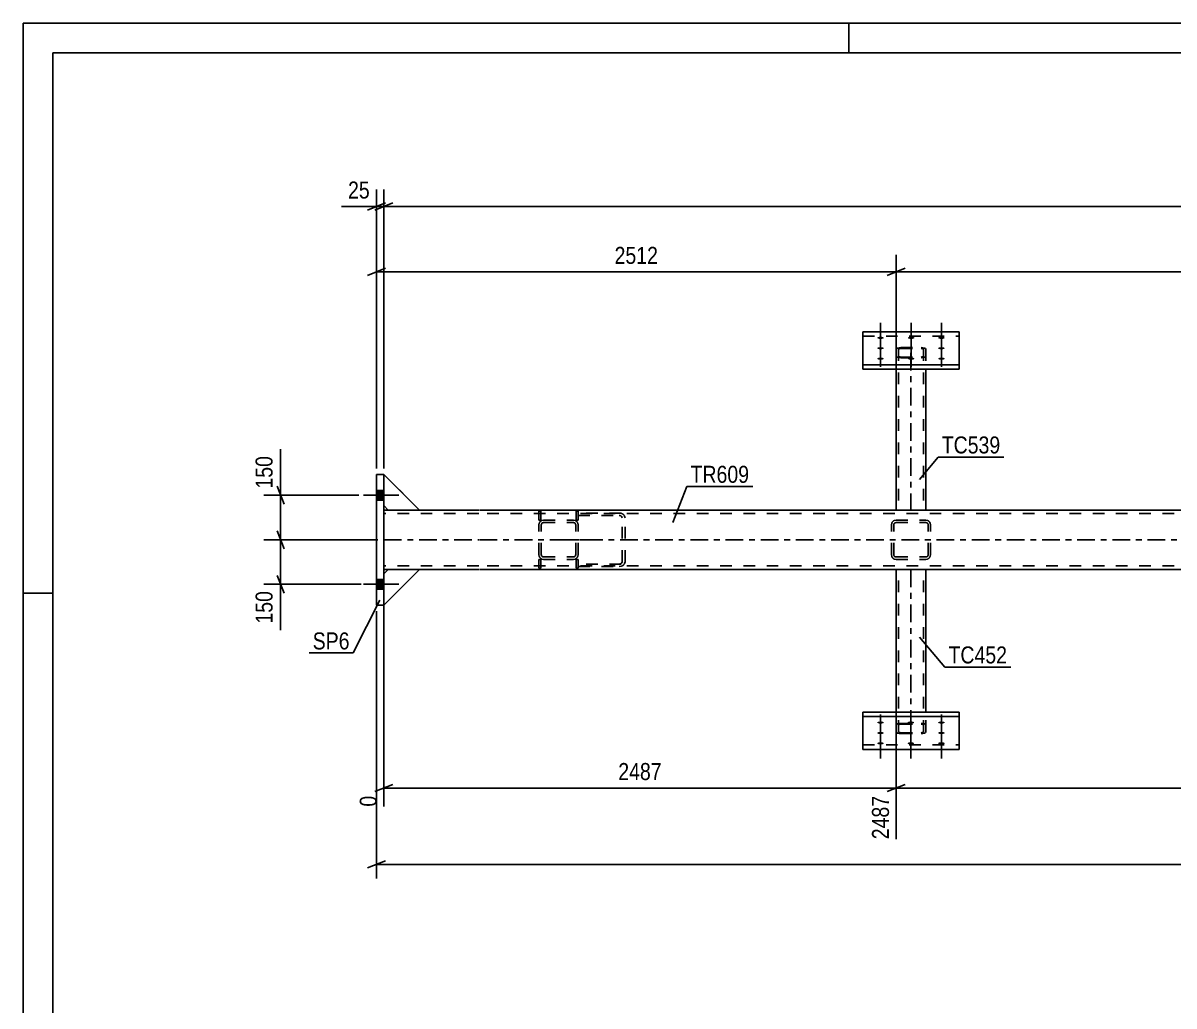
# Model space of a CAD drawing. Header units: millimetres. Extents: x 0 to 1189, y 0 to 841.
# Drawn here: x 0 to 193.7, y 675.5 to 841 of the extents above; entities that cross this region are included whole.
import ezdxf

# ---------------------------------------------------------------- set-up
doc = ezdxf.new("R2010")
doc.units = ezdxf.units.MM
doc.linetypes.add('DXK_LINE_DOT2', pattern=[3.9198, 1.9599, -1.9599])
doc.linetypes.add('DXK_LINE_DOT3', pattern=[5.9187, 2.979, -0.9799, 0.9799, -0.9799])
doc.styles.add('Arial Narrow', font='ARIALN.TTF', dxfattribs={"height": 0.2})

# ---------------------------------------------------------------- blocks, each defined once
blk = doc.blocks.new('Unknown-814738513-1135')
at = {"color": 5, "linetype": 'Continuous'}
for p, q in [((1189, 841), (0, 841)), ((0, 841), (0, 0)), ((139, 836), (139, 841)), ((1184, 836), (5, 836)), ((5, 836), (5, 5)), ((5, 745), (0, 745))]:
    blk.add_line(p, q, dxfattribs=at)
blk = doc.blocks.new('Part-814738513-5984 - 5905')
at = {"color": 2, "linetype": 'Continuous'}
for p, q in [((60.74, 748.25), (61.49, 749)), ((66.74, 749), (60.74, 743)), ((66.74, 749), (61.49, 749))]:
    blk.add_line(p, q, dxfattribs=at)
at = {"color": 7, "linetype": 'DXK_LINE_DOT2'}
blk.add_line((60.74, 743), (60.74, 748.25), dxfattribs=at)
blk = doc.blocks.new('Part-814738513-5934 - 5905')
at = {"color": 7, "linetype": 'DXK_LINE_DOT2'}
for p, q in [((86.9, 756.8), (86.84, 756.5)), ((86.84, 751.5), (86.84, 756.5)), ((87.24, 756.5), (87.27, 756.65)), ((87.24, 751.5), (87.24, 756.5)), ((87.64, 757.3), (87.34, 757.24)), ((87.49, 756.87), (87.64, 756.9)), ((87.64, 757.3), (92.64, 757.3)), ((87.64, 756.9), (92.64, 756.9)), ((92.95, 757.24), (92.64, 757.3)), ((92.64, 756.9), (92.8, 756.87)), ((93.01, 756.65), (93.04, 756.5)), ((93.04, 751.5), (93.04, 756.5)), ((93.44, 756.5), (93.38, 756.8)), ((93.44, 751.5), (93.44, 756.5)), ((86.84, 751.5), (86.9, 751.19)), ((87.27, 751.34), (87.24, 751.5)), ((87.34, 750.76), (87.64, 750.7)), ((87.64, 751.1), (87.49, 751.13)), ((87.64, 751.1), (92.64, 751.1)), ((87.64, 750.7), (92.64, 750.7)), ((92.8, 751.13), (92.64, 751.1)), ((92.64, 750.7), (92.95, 750.76)), ((93.04, 751.5), (93.01, 751.34)), ((93.38, 751.19), (93.44, 751.5))]:
    blk.add_line(p, q, dxfattribs=at)
at = {"color": 7, "linetype": 'DXK_LINE_DOT3'}
blk.add_line((90.14, 754), (90.14, 754), dxfattribs=at)
at = {"color": 7, "linetype": 'DXK_LINE_DOT2'}
for centre, radius, start, end in [((87.64, 756.5), 0.8, 112.5, 157.5), ((87.64, 756.5), 0.4, 112.5, 157.5), ((92.64, 756.5), 0.4, 22.5, 67.5), ((92.64, 756.5), 0.8, 22.5, 67.5), ((87.64, 751.5), 0.8, 202.5, 247.5), ((87.64, 751.5), 0.4, 202.5, 247.5), ((92.64, 751.5), 0.4, 292.5, 337.5), ((92.64, 751.5), 0.8, 292.5, 337.5)]:
    blk.add_arc(centre, radius, start, end, dxfattribs=at)
blk = doc.blocks.new('Part-814738513-6068 - 5905')
at = {"color": 7, "linetype": 'DXK_LINE_DOT2'}
for p, q in [((93.44, 758.8), (93.14, 758.8)), ((93.14, 758.8), (93.14, 757.3)), ((93.44, 757.3), (93.44, 758.8)), ((93.14, 757.3), (93.44, 757.3))]:
    blk.add_line(p, q, dxfattribs=at)
blk = doc.blocks.new('Bolt-814738513-6008 - 5905')
at = {"linetype": 'Continuous'}
for points in [[(60.74, 760.67), (60.74, 762.32), (59.49, 762.32), (59.49, 760.67)], [(60.74, 760.67), (60.74, 762.32), (59.49, 762.32), (59.49, 760.67)], [(60.74, 745.67), (60.74, 747.32), (59.49, 747.32), (59.49, 745.67)], [(60.74, 745.67), (60.74, 747.32), (59.49, 747.32), (59.49, 745.67)]]:
    blk.add_hatch(color=1, dxfattribs=at).paths.add_polyline_path(points)
at = {"color": 1, "linetype": 'Continuous'}
for p, q in [((57.29, 761.5), (63.24, 761.5)), ((57.29, 761.5), (63.24, 761.5)), ((59.49, 762.32), (60.74, 762.32)), ((59.49, 762.32), (60.74, 762.32)), ((59.49, 760.67), (60.74, 760.67)), ((59.49, 760.67), (60.74, 760.67)), ((57.29, 746.5), (63.24, 746.5)), ((57.29, 746.5), (63.24, 746.5)), ((59.49, 747.32), (60.74, 747.32)), ((59.49, 747.32), (60.74, 747.32)), ((59.49, 745.67), (60.74, 745.67)), ((59.49, 745.67), (60.74, 745.67))]:
    blk.add_line(p, q, dxfattribs=at)
blk = doc.blocks.new('Bolt-814738513-6009 - 5905')
at = {"linetype": 'Continuous'}
for points in [[(144.35, 723.42), (144.46, 723.41), (144.57, 723.4), (144.67, 723.38), (144.76, 723.36), (144.83, 723.32), (144.87, 723.29), (144.9, 723.25), (144.9, 723.21), (144.87, 723.17), (144.83, 723.14), (144.76, 723.1), (144.67, 723.08), (144.57, 723.06), (144.46, 723.05), (144.35, 723.04), (144.23, 723.05), (144.13, 723.06), (144.03, 723.08), (143.94, 723.1), (143.87, 723.14), (143.83, 723.17), (143.8, 723.21), (143.8, 723.25), (143.83, 723.29), (143.87, 723.32), (143.94, 723.36), (144.03, 723.38), (144.13, 723.4), (144.23, 723.41)], [(149.45, 723.42), (149.56, 723.41), (149.67, 723.4), (149.77, 723.38), (149.86, 723.36), (149.93, 723.32), (149.97, 723.29), (150, 723.25), (150, 723.21), (149.97, 723.17), (149.93, 723.14), (149.86, 723.1), (149.77, 723.08), (149.67, 723.06), (149.56, 723.05), (149.45, 723.04), (149.33, 723.05), (149.23, 723.06), (149.13, 723.08), (149.04, 723.1), (148.97, 723.14), (148.93, 723.17), (148.9, 723.21), (148.9, 723.25), (148.93, 723.29), (148.97, 723.32), (149.04, 723.36), (149.13, 723.38), (149.23, 723.4), (149.33, 723.41)], [(154.6, 723.42), (154.71, 723.41), (154.82, 723.4), (154.92, 723.38), (155.01, 723.36), (155.08, 723.32), (155.12, 723.29), (155.15, 723.25), (155.15, 723.21), (155.12, 723.17), (155.08, 723.14), (155.01, 723.1), (154.92, 723.08), (154.82, 723.06), (154.71, 723.05), (154.6, 723.04), (154.48, 723.05), (154.38, 723.06), (154.28, 723.08), (154.19, 723.1), (154.12, 723.14), (154.08, 723.17), (154.05, 723.21), (154.05, 723.25), (154.08, 723.29), (154.12, 723.32), (154.19, 723.36), (154.28, 723.38), (154.38, 723.4), (154.48, 723.41)], [(144.35, 721.66), (144.46, 721.66), (144.57, 721.65), (144.67, 721.63), (144.76, 721.6), (144.83, 721.57), (144.87, 721.53), (144.9, 721.49), (144.9, 721.45), (144.87, 721.42), (144.83, 721.38), (144.76, 721.35), (144.67, 721.32), (144.57, 721.3), (144.46, 721.29), (144.35, 721.29), (144.23, 721.29), (144.13, 721.3), (144.03, 721.32), (143.94, 721.35), (143.87, 721.38), (143.83, 721.42), (143.8, 721.45), (143.8, 721.49), (143.83, 721.53), (143.87, 721.57), (143.94, 721.6), (144.03, 721.63), (144.13, 721.65), (144.23, 721.66)], [(154.6, 721.66), (154.71, 721.66), (154.82, 721.65), (154.92, 721.63), (155.01, 721.6), (155.08, 721.57), (155.12, 721.53), (155.15, 721.49), (155.15, 721.45), (155.12, 721.42), (155.08, 721.38), (155.01, 721.35), (154.92, 721.32), (154.82, 721.3), (154.71, 721.29), (154.6, 721.29), (154.48, 721.29), (154.38, 721.3), (154.28, 721.32), (154.19, 721.35), (154.12, 721.38), (154.08, 721.42), (154.05, 721.45), (154.05, 721.49), (154.08, 721.53), (154.12, 721.57), (154.19, 721.6), (154.28, 721.63), (154.38, 721.65), (154.48, 721.66)], [(144.35, 719.92), (144.46, 719.92), (144.57, 719.91), (144.67, 719.89), (144.76, 719.86), (144.83, 719.83), (144.87, 719.79), (144.9, 719.76), (144.9, 719.72), (144.87, 719.68), (144.83, 719.64), (144.76, 719.61), (144.67, 719.58), (144.57, 719.56), (144.46, 719.55), (144.35, 719.55), (144.23, 719.55), (144.13, 719.56), (144.03, 719.58), (143.94, 719.61), (143.87, 719.64), (143.83, 719.68), (143.8, 719.72), (143.8, 719.76), (143.83, 719.79), (143.87, 719.83), (143.94, 719.86), (144.03, 719.89), (144.13, 719.91), (144.23, 719.92)], [(149.45, 719.92), (149.56, 719.92), (149.67, 719.91), (149.77, 719.89), (149.86, 719.86), (149.93, 719.83), (149.97, 719.79), (150, 719.76), (150, 719.72), (149.97, 719.68), (149.93, 719.64), (149.86, 719.61), (149.77, 719.58), (149.67, 719.56), (149.56, 719.55), (149.45, 719.55), (149.33, 719.55), (149.23, 719.56), (149.13, 719.58), (149.04, 719.61), (148.97, 719.64), (148.93, 719.68), (148.9, 719.72), (148.9, 719.76), (148.93, 719.79), (148.97, 719.83), (149.04, 719.86), (149.13, 719.89), (149.23, 719.91), (149.33, 719.92)], [(154.6, 719.92), (154.71, 719.92), (154.82, 719.91), (154.92, 719.89), (155.01, 719.86), (155.08, 719.83), (155.12, 719.79), (155.15, 719.76), (155.15, 719.72), (155.12, 719.68), (155.08, 719.64), (155.01, 719.61), (154.92, 719.58), (154.82, 719.56), (154.71, 719.55), (154.6, 719.55), (154.48, 719.55), (154.38, 719.56), (154.28, 719.58), (154.19, 719.61), (154.12, 719.64), (154.08, 719.68), (154.05, 719.72), (154.05, 719.76), (154.08, 719.79), (154.12, 719.83), (154.19, 719.86), (154.28, 719.89), (154.38, 719.91), (154.48, 719.92)]]:
    blk.add_hatch(color=1, dxfattribs=at).paths.add_polyline_path(points)
at = {"color": 1, "linetype": 'Continuous'}
for p, q in [((144.35, 724.59), (144.35, 720.69)), ((144.35, 722.84), (144.35, 718.94)), ((149.45, 724.59), (149.45, 720.69)), ((154.6, 724.59), (154.6, 720.69)), ((154.6, 722.84), (154.6, 718.94)), ((144.35, 721.1), (144.35, 717.2)), ((149.45, 721.1), (149.45, 717.2)), ((154.6, 721.1), (154.6, 717.2))]:
    blk.add_line(p, q, dxfattribs=at)
blk = doc.blocks.new('Bolt-814738513-6010 - 5905')
at = {"linetype": 'Continuous'}
for points in [[(144.35, 787.81), (144.23, 787.81), (144.13, 787.82), (144.03, 787.84), (143.94, 787.87), (143.87, 787.9), (143.83, 787.94), (143.8, 787.98), (143.8, 788.01), (143.83, 788.05), (143.87, 788.09), (143.94, 788.12), (144.03, 788.15), (144.13, 788.17), (144.23, 788.18), (144.35, 788.18), (144.46, 788.18), (144.57, 788.17), (144.67, 788.15), (144.76, 788.12), (144.83, 788.09), (144.87, 788.05), (144.9, 788.01), (144.9, 787.98), (144.87, 787.94), (144.83, 787.9), (144.76, 787.87), (144.67, 787.84), (144.57, 787.82), (144.46, 787.81)], [(149.5, 787.81), (149.38, 787.81), (149.28, 787.82), (149.18, 787.84), (149.09, 787.87), (149.02, 787.9), (148.98, 787.94), (148.95, 787.98), (148.95, 788.01), (148.98, 788.05), (149.02, 788.09), (149.09, 788.12), (149.18, 788.15), (149.28, 788.17), (149.38, 788.18), (149.5, 788.18), (149.61, 788.18), (149.72, 788.17), (149.82, 788.15), (149.91, 788.12), (149.98, 788.09), (150.02, 788.05), (150.05, 788.01), (150.05, 787.98), (150.02, 787.94), (149.98, 787.9), (149.91, 787.87), (149.82, 787.84), (149.72, 787.82), (149.61, 787.81)], [(154.6, 787.81), (154.48, 787.81), (154.38, 787.82), (154.28, 787.84), (154.19, 787.87), (154.12, 787.9), (154.08, 787.94), (154.05, 787.98), (154.05, 788.01), (154.08, 788.05), (154.12, 788.09), (154.19, 788.12), (154.28, 788.15), (154.38, 788.17), (154.48, 788.18), (154.6, 788.18), (154.71, 788.18), (154.82, 788.17), (154.92, 788.15), (155.01, 788.12), (155.08, 788.09), (155.12, 788.05), (155.15, 788.01), (155.15, 787.98), (155.12, 787.94), (155.08, 787.9), (155.01, 787.87), (154.92, 787.84), (154.82, 787.82), (154.71, 787.81)], [(144.35, 786.06), (144.23, 786.07), (144.13, 786.08), (144.03, 786.1), (143.94, 786.12), (143.87, 786.16), (143.83, 786.19), (143.8, 786.23), (143.8, 786.27), (143.83, 786.31), (143.87, 786.34), (143.94, 786.38), (144.03, 786.4), (144.13, 786.42), (144.23, 786.43), (144.35, 786.44), (144.46, 786.43), (144.57, 786.42), (144.67, 786.4), (144.76, 786.38), (144.83, 786.34), (144.87, 786.31), (144.9, 786.27), (144.9, 786.23), (144.87, 786.19), (144.83, 786.16), (144.76, 786.12), (144.67, 786.1), (144.57, 786.08), (144.46, 786.07)], [(144.35, 784.3), (144.23, 784.31), (144.13, 784.32), (144.03, 784.34), (143.94, 784.36), (143.87, 784.4), (143.83, 784.43), (143.8, 784.47), (143.8, 784.51), (143.83, 784.55), (143.87, 784.58), (143.94, 784.62), (144.03, 784.64), (144.13, 784.66), (144.23, 784.67), (144.35, 784.68), (144.46, 784.67), (144.57, 784.66), (144.67, 784.64), (144.76, 784.62), (144.83, 784.58), (144.87, 784.55), (144.9, 784.51), (144.9, 784.47), (144.87, 784.43), (144.83, 784.4), (144.76, 784.36), (144.67, 784.34), (144.57, 784.32), (144.46, 784.31)], [(149.5, 784.3), (149.38, 784.31), (149.28, 784.32), (149.18, 784.34), (149.09, 784.36), (149.02, 784.4), (148.98, 784.43), (148.95, 784.47), (148.95, 784.51), (148.98, 784.55), (149.02, 784.58), (149.09, 784.62), (149.18, 784.64), (149.28, 784.66), (149.38, 784.67), (149.5, 784.68), (149.61, 784.67), (149.72, 784.66), (149.82, 784.64), (149.91, 784.62), (149.98, 784.58), (150.02, 784.55), (150.05, 784.51), (150.05, 784.47), (150.02, 784.43), (149.98, 784.4), (149.91, 784.36), (149.82, 784.34), (149.72, 784.32), (149.61, 784.31)], [(154.6, 786.06), (154.48, 786.07), (154.38, 786.08), (154.28, 786.1), (154.19, 786.12), (154.12, 786.16), (154.08, 786.19), (154.05, 786.23), (154.05, 786.27), (154.08, 786.31), (154.12, 786.34), (154.19, 786.38), (154.28, 786.4), (154.38, 786.42), (154.48, 786.43), (154.6, 786.44), (154.71, 786.43), (154.82, 786.42), (154.92, 786.4), (155.01, 786.38), (155.08, 786.34), (155.12, 786.31), (155.15, 786.27), (155.15, 786.23), (155.12, 786.19), (155.08, 786.16), (155.01, 786.12), (154.92, 786.1), (154.82, 786.08), (154.71, 786.07)], [(154.6, 784.3), (154.48, 784.31), (154.38, 784.32), (154.28, 784.34), (154.19, 784.36), (154.12, 784.4), (154.08, 784.43), (154.05, 784.47), (154.05, 784.51), (154.08, 784.55), (154.12, 784.58), (154.19, 784.62), (154.28, 784.64), (154.38, 784.66), (154.48, 784.67), (154.6, 784.68), (154.71, 784.67), (154.82, 784.66), (154.92, 784.64), (155.01, 784.62), (155.08, 784.58), (155.12, 784.55), (155.15, 784.51), (155.15, 784.47), (155.12, 784.43), (155.08, 784.4), (155.01, 784.36), (154.92, 784.34), (154.82, 784.32), (154.71, 784.31)]]:
    blk.add_hatch(color=1, dxfattribs=at).paths.add_polyline_path(points)
at = {"color": 1, "linetype": 'Continuous'}
for p, q in [((144.35, 786.63), (144.35, 790.53)), ((149.5, 786.63), (149.5, 790.53)), ((154.6, 786.63), (154.6, 790.53)), ((144.35, 784.89), (144.35, 788.79)), ((154.6, 784.89), (154.6, 788.79)), ((144.35, 783.13), (144.35, 787.03)), ((149.5, 783.13), (149.5, 787.03)), ((154.6, 783.13), (154.6, 787.03))]:
    blk.add_line(p, q, dxfattribs=at)
blk = doc.blocks.new('Part-814738513-5953 - 5905')
at = {"color": 2, "linetype": 'Continuous'}
for p, q in [((146.97, 725), (146.97, 749)), ((151.97, 749), (146.97, 749)), ((151.97, 725), (151.97, 749))]:
    blk.add_line(p, q, dxfattribs=at)
at = {"color": 7, "linetype": 'DXK_LINE_DOT2'}
for p, q in [((147.37, 721.66), (147.37, 749)), ((151.57, 721.66), (151.57, 749)), ((146.97, 721.66), (146.97, 725)), ((151.97, 721.66), (151.97, 725)), ((147.03, 722.92), (146.97, 722.81)), ((147.21, 723.01), (147.03, 722.92)), ((147.47, 723.07), (147.21, 723.01)), ((147.37, 722.81), (147.4, 722.87)), ((147.4, 722.87), (147.49, 722.91)), ((147.77, 723.09), (147.47, 723.07)), ((147.49, 722.91), (147.62, 722.94)), ((147.62, 722.94), (147.77, 722.95)), ((147.77, 723.09), (151.17, 723.09)), ((147.77, 722.95), (151.17, 722.95)), ((151.48, 723.07), (151.17, 723.09)), ((151.17, 722.95), (151.33, 722.94)), ((151.33, 722.94), (151.46, 722.91)), ((151.46, 722.91), (151.54, 722.87)), ((151.74, 723.01), (151.48, 723.07)), ((151.54, 722.87), (151.57, 722.81)), ((151.91, 722.92), (151.74, 723.01)), ((151.97, 722.81), (151.91, 722.92)), ((146.97, 721.66), (147.03, 721.55)), ((147.03, 721.55), (147.21, 721.46)), ((147.21, 721.46), (147.47, 721.4)), ((147.4, 721.6), (147.37, 721.66)), ((147.49, 721.56), (147.4, 721.6)), ((147.47, 721.4), (147.77, 721.38)), ((147.62, 721.53), (147.49, 721.56)), ((147.77, 721.52), (147.62, 721.53)), ((147.77, 721.52), (151.17, 721.52)), ((147.77, 721.38), (151.17, 721.38)), ((151.33, 721.53), (151.17, 721.52)), ((151.17, 721.38), (151.48, 721.4)), ((151.46, 721.56), (151.33, 721.53)), ((151.54, 721.6), (151.46, 721.56)), ((151.48, 721.4), (151.74, 721.46)), ((151.57, 721.66), (151.54, 721.6)), ((151.74, 721.46), (151.91, 721.55)), ((151.91, 721.55), (151.97, 721.66))]:
    blk.add_line(p, q, dxfattribs=at)
at = {"color": 7, "linetype": 'DXK_LINE_DOT3'}
blk.add_line((149.47, 749), (149.47, 722.23), dxfattribs=at)
blk = doc.blocks.new('Part-814738513-6030 - 5905')
at = {"color": 2, "linetype": 'Continuous'}
for p, q in [((61.49, 759), (60.74, 759)), ((60.74, 750.2), (60.74, 757.8)), ((76.74, 759), (66.74, 759)), ((146.97, 759), (76.84, 759)), ((325.1, 759), (151.97, 759)), ((61.49, 749), (60.74, 749)), ((76.74, 749), (66.74, 749)), ((146.97, 749), (76.84, 749)), ((325.1, 749), (151.97, 749))]:
    blk.add_line(p, q, dxfattribs=at)
at = {"color": 7, "linetype": 'DXK_LINE_DOT2'}
for p, q in [((60.74, 759), (60.74, 757.8)), ((60.74, 759), (60.74, 758.64)), ((76.74, 758.4), (60.74, 758.4)), ((66.74, 759), (61.49, 759)), ((801.35, 758.4), (76.84, 758.4)), ((151.97, 759), (146.97, 759)), ((60.74, 749), (60.74, 750.2)), ((76.74, 749.6), (60.74, 749.6)), ((66.74, 749), (61.49, 749)), ((801.35, 749.6), (76.84, 749.6)), ((151.97, 749), (146.97, 749))]:
    blk.add_line(p, q, dxfattribs=at)
at = {"color": 7, "linetype": 'DXK_LINE_DOT3'}
for p, q in [((60.74, 754), (76.74, 754)), ((76.84, 754), (801.35, 754))]:
    blk.add_line(p, q, dxfattribs=at)
blk = doc.blocks.new('Part-814738513-5981 - 5905')
at = {"color": 7, "linetype": 'DXK_LINE_DOT2'}
for p, q in [((60.74, 748.25), (61.49, 749)), ((66.74, 749), (60.74, 743)), ((60.74, 743), (60.74, 748.25)), ((61.49, 749), (66.74, 749))]:
    blk.add_line(p, q, dxfattribs=at)
blk = doc.blocks.new('Part-814738513-6051 - 5905')
at = {"color": 7, "linetype": 'DXK_LINE_DOT2'}
for p, q in [((87.14, 750.7), (86.84, 750.7)), ((86.84, 750.7), (86.84, 749.2)), ((87.14, 749.2), (87.14, 750.7)), ((86.84, 749.2), (87.14, 749.2))]:
    blk.add_line(p, q, dxfattribs=at)
blk = doc.blocks.new('Part-814738513-5987 - 5905')
at = {"color": 7, "linetype": 'DXK_LINE_DOT2'}
for p, q in [((60.74, 748.25), (61.49, 749)), ((66.74, 749), (60.74, 743)), ((60.74, 743), (60.74, 748.25)), ((61.49, 749), (66.74, 749))]:
    blk.add_line(p, q, dxfattribs=at)
blk = doc.blocks.new('Part-814738513-5990 - 5905')
at = {"color": 7, "linetype": 'DXK_LINE_DOT2'}
for p, q in [((66.74, 759), (60.74, 765)), ((60.74, 765), (60.74, 759.75)), ((60.74, 759.75), (61.49, 759)), ((61.49, 759), (66.74, 759))]:
    blk.add_line(p, q, dxfattribs=at)
blk = doc.blocks.new('Part-814738513-5993 - 5905')
at = {"color": 2, "linetype": 'Continuous'}
for p, q in [((66.74, 759), (60.74, 765)), ((60.74, 759.75), (61.49, 759)), ((61.49, 759), (66.74, 759))]:
    blk.add_line(p, q, dxfattribs=at)
at = {"color": 7, "linetype": 'DXK_LINE_DOT2'}
blk.add_line((60.74, 765), (60.74, 759.75), dxfattribs=at)
blk = doc.blocks.new('Part-814738513-6058 - 5905')
at = {"color": 7, "linetype": 'DXK_LINE_DOT2'}
for p, q in [((66.74, 759), (60.74, 765)), ((60.74, 765), (60.74, 759.75)), ((60.74, 759.75), (61.49, 759)), ((61.49, 759), (66.74, 759))]:
    blk.add_line(p, q, dxfattribs=at)
blk = doc.blocks.new('Part-814738513-6015 - 5905')
at = {"color": 7, "linetype": 'DXK_LINE_DOT2'}
for p, q in [((93.44, 750.7), (93.14, 750.7)), ((93.14, 750.7), (93.14, 749.2)), ((93.44, 749.2), (93.44, 750.7)), ((93.44, 749.2), (93.14, 749.2))]:
    blk.add_line(p, q, dxfattribs=at)
blk = doc.blocks.new('Part-814738513-6024 - 5905')
at = {"color": 2, "linetype": 'Continuous'}
for p, q in [((157.6, 789.02), (141.35, 789.02)), ((141.35, 789.02), (141.35, 782.71)), ((157.6, 782.71), (157.6, 789.02)), ((141.35, 783.46), (157.6, 783.46)), ((141.35, 782.71), (157.6, 782.71))]:
    blk.add_line(p, q, dxfattribs=at)
at = {"color": 7, "linetype": 'DXK_LINE_DOT2'}
blk.add_line((141.35, 788.27), (157.6, 788.27), dxfattribs=at)
blk = doc.blocks.new('Part-814738513-6034 - 5905')
at = {"color": 7, "linetype": 'DXK_LINE_DOT2'}
for p, q in [((146.24, 756.8), (146.17, 756.5)), ((146.17, 751.5), (146.17, 756.5)), ((146.57, 756.5), (146.6, 756.65)), ((146.57, 751.5), (146.57, 756.5)), ((146.97, 757.3), (146.67, 757.24)), ((146.82, 756.87), (146.97, 756.9)), ((146.97, 757.3), (151.97, 757.3)), ((146.97, 756.9), (151.97, 756.9)), ((152.28, 757.24), (151.97, 757.3)), ((151.97, 756.9), (152.13, 756.87)), ((152.34, 756.65), (152.37, 756.5)), ((152.37, 751.5), (152.37, 756.5)), ((152.77, 756.5), (152.71, 756.8)), ((152.77, 751.5), (152.77, 756.5)), ((146.17, 751.5), (146.24, 751.19)), ((146.6, 751.34), (146.57, 751.5)), ((146.67, 750.76), (146.97, 750.7)), ((146.97, 751.1), (146.82, 751.13)), ((146.97, 751.1), (151.97, 751.1)), ((146.97, 750.7), (151.97, 750.7)), ((152.13, 751.13), (151.97, 751.1)), ((151.97, 750.7), (152.28, 750.76)), ((152.37, 751.5), (152.34, 751.34)), ((152.71, 751.19), (152.77, 751.5))]:
    blk.add_line(p, q, dxfattribs=at)
for centre, radius, start, end in [((146.97, 756.5), 0.8, 112.5, 157.5), ((146.97, 756.5), 0.4, 112.5, 157.5), ((151.97, 756.5), 0.4, 22.5, 67.5), ((151.97, 756.5), 0.8, 22.5, 67.5), ((146.97, 751.5), 0.8, 202.5, 247.5), ((146.97, 751.5), 0.4, 202.5, 247.5), ((151.97, 751.5), 0.4, 292.5, 337.5), ((151.97, 751.5), 0.8, 292.5, 337.5)]:
    blk.add_arc(centre, radius, start, end, dxfattribs=at)
blk = doc.blocks.new('Part-814738513-6052 - 5905')
at = {"color": 7, "linetype": 'DXK_LINE_DOT2'}
for p, q in [((87.14, 758.8), (86.84, 758.8)), ((86.84, 758.8), (86.84, 757.3)), ((87.14, 757.3), (87.14, 758.8)), ((86.84, 757.3), (87.14, 757.3))]:
    blk.add_line(p, q, dxfattribs=at)
blk = doc.blocks.new('Part-814738513-6085 - 5905')
at = {"color": 2, "linetype": 'Continuous'}
for p, q in [((59.49, 765), (60.74, 765)), ((59.49, 743), (59.49, 765)), ((60.74, 765), (60.74, 743)), ((60.74, 743), (59.49, 743))]:
    blk.add_line(p, q, dxfattribs=at)
blk = doc.blocks.new('Part-814738513-6089 - 5905')
at = {"color": 2, "linetype": 'Continuous'}
for p, q in [((157.6, 725), (141.35, 725)), ((141.35, 725), (141.35, 718.71)), ((157.6, 718.71), (157.6, 725)), ((141.35, 724.25), (157.6, 724.25)), ((141.35, 718.71), (157.6, 718.71))]:
    blk.add_line(p, q, dxfattribs=at)
at = {"color": 7, "linetype": 'DXK_LINE_DOT2'}
blk.add_line((141.35, 719.47), (157.6, 719.47), dxfattribs=at)
blk = doc.blocks.new('Part-814738513-6094 - 5905')
at = {"color": 7, "linetype": 'DXK_LINE_DOT2'}
for p, q in [((147.03, 786.18), (146.97, 786.07)), ((146.97, 786.07), (146.97, 782.71)), ((146.97, 784.91), (147.03, 784.8)), ((147.21, 786.27), (147.03, 786.18)), ((147.03, 784.8), (147.21, 784.72)), ((147.47, 786.32), (147.21, 786.27)), ((147.21, 784.72), (147.47, 784.66)), ((147.37, 786.07), (147.4, 786.12)), ((147.37, 786.07), (147.37, 759)), ((147.4, 784.86), (147.37, 784.91)), ((147.4, 786.12), (147.49, 786.17)), ((147.49, 784.81), (147.4, 784.86)), ((147.77, 786.35), (147.47, 786.32)), ((147.49, 786.17), (147.62, 786.2)), ((147.62, 784.78), (147.49, 784.81)), ((147.62, 786.2), (147.77, 786.21)), ((147.77, 784.77), (147.62, 784.78)), ((147.77, 786.35), (151.17, 786.35)), ((147.77, 786.21), (151.17, 786.21)), ((147.77, 784.77), (151.17, 784.77)), ((151.48, 786.32), (151.17, 786.35)), ((151.17, 786.21), (151.33, 786.2)), ((151.33, 784.78), (151.17, 784.77)), ((151.33, 786.2), (151.46, 786.17)), ((151.46, 784.81), (151.33, 784.78)), ((151.46, 786.17), (151.54, 786.12)), ((151.54, 784.86), (151.46, 784.81)), ((151.74, 786.27), (151.48, 786.32)), ((151.48, 784.66), (151.74, 784.72)), ((151.54, 786.12), (151.57, 786.07)), ((151.57, 784.91), (151.54, 784.86)), ((151.57, 786.07), (151.57, 759)), ((151.91, 786.18), (151.74, 786.27)), ((151.74, 784.72), (151.91, 784.8)), ((151.97, 786.07), (151.91, 786.18)), ((151.91, 784.8), (151.97, 784.91)), ((151.97, 786.07), (151.97, 782.71)), ((147.47, 784.66), (147.77, 784.64)), ((147.77, 784.64), (151.17, 784.64)), ((151.17, 784.64), (151.48, 784.66))]:
    blk.add_line(p, q, dxfattribs=at)
at = {"color": 7, "linetype": 'DXK_LINE_DOT3'}
blk.add_line((149.47, 785.49), (149.47, 759), dxfattribs=at)
at = {"color": 2, "linetype": 'Continuous'}
for p, q in [((146.97, 782.71), (146.97, 759)), ((151.97, 782.71), (151.97, 759)), ((151.17, 759), (146.97, 759)), ((151.97, 759), (151.17, 759))]:
    blk.add_line(p, q, dxfattribs=at)
blk = doc.blocks.new('Part-814738513-6117 - 5905')
at = {"color": 7, "linetype": 'DXK_LINE_DOT2'}
for p, q in [((100.69, 758.5), (93.44, 758.5)), ((93.44, 758.5), (93.44, 758.1)), ((93.44, 758.1), (100.69, 758.1)), ((100.72, 758.44), (100.34, 758.5)), ((100.34, 758.1), (100.53, 758.07)), ((100.8, 757.85), (100.84, 757.7)), ((100.84, 750.3), (100.84, 757.7)), ((101.34, 757.7), (101.26, 758)), ((101.34, 750.3), (101.34, 757.7)), ((100.69, 749.9), (93.44, 749.9)), ((93.44, 749.9), (93.44, 749.5)), ((100.53, 749.93), (100.34, 749.9)), ((100.84, 750.3), (100.8, 750.14)), ((101.26, 749.99), (101.34, 750.3)), ((93.44, 749.5), (100.69, 749.5)), ((100.34, 749.5), (100.72, 749.56))]:
    blk.add_line(p, q, dxfattribs=at)
at = {"color": 7, "linetype": 'DXK_LINE_DOT3'}
blk.add_line((89.75, 754), (96.08, 754), dxfattribs=at)
at = {"color": 7, "linetype": 'DXK_LINE_DOT2'}
for centre, radius, start, end in [((100.4, 757.62), 0.461, 29.2512, 73.2823), ((100.46, 757.55), 0.923, 29.2512, 73.2823), ((100.4, 750.37), 0.461, 286.7177, 330.7488), ((100.46, 750.44), 0.923, 286.7177, 330.7488)]:
    blk.add_arc(centre, radius, start, end, dxfattribs=at)
blk = doc.blocks.new('StraightDimension-814738513-6173 - 5905')
at = {"color": 7, "linetype": 'Continuous'}
for p, q in [((146.97, 780.02), (146.97, 801.95)), ((325.1, 782.76), (325.1, 801.95)), ((148.47, 799.7), (145.47, 798.5)), ((146.97, 799.1), (325.1, 799.1)), ((323.6, 798.5), (326.6, 799.7))]:
    blk.add_line(p, q, dxfattribs=at)
at = {"color": 0}
blk.add_wipeout([(240.29, 799.85), (240.29, 804.05), (231.78, 804.05), (231.78, 799.85)], dxfattribs=at)
at = {"color": 3, "style": 'Arial Narrow'}
blk.add_text('3563', height=2.863, dxfattribs=at).set_placement((232.38, 800.45))
blk = doc.blocks.new('StraightDimension-814738513-6142 - 5905')
at = {"color": 7, "linetype": 'Continuous'}
for p, q in [((146.97, 726.91), (146.97, 703.58)), ((325.1, 726.09), (325.1, 703.58)), ((148.47, 712.8), (145.47, 711.6)), ((146.97, 712.2), (325.1, 712.2)), ((323.6, 711.6), (326.6, 712.8))]:
    blk.add_line(p, q, dxfattribs=at)
at = {"color": 0}
blk.add_wipeout([(240.29, 712.95), (240.29, 717.15), (231.78, 717.15), (231.78, 712.95)], dxfattribs=at)
at = {"color": 0, "linetype": 'Continuous'}
blk.add_wipeout([(324.5, 711.5), (320.3, 711.5), (320.3, 702.98), (324.5, 702.98)], dxfattribs=at)
at = {"color": 3, "style": 'Arial Narrow'}
blk.add_text('3563', height=2.863, dxfattribs=at).set_placement((232.38, 713.55))
at = {"color": 3, "linetype": 'Continuous', "style": 'Arial Narrow'}
blk.add_text('6049', height=2.863, rotation=90.0002, dxfattribs=at).set_placement((323.9, 703.58))
blk = doc.blocks.new('StraightDimension-814738513-6152 - 5905')
at = {"color": 7, "linetype": 'Continuous'}
for p, q in [((60.74, 748), (60.74, 709.07)), ((146.97, 726.91), (146.97, 703.58)), ((62.24, 712.8), (59.24, 711.6)), ((60.74, 712.2), (146.97, 712.2)), ((145.47, 711.6), (148.47, 712.8))]:
    blk.add_line(p, q, dxfattribs=at)
at = {"color": 0}
blk.add_wipeout([(108.11, 712.95), (108.11, 717.15), (99.6, 717.15), (99.6, 712.95)], dxfattribs=at)
at = {"color": 0, "linetype": 'Continuous'}
for points in [[(60.14, 711.5), (55.94, 711.5), (55.94, 708.47), (60.14, 708.47)], [(146.37, 711.5), (142.17, 711.5), (142.17, 702.98), (146.37, 702.98)]]:
    blk.add_wipeout(points, dxfattribs=at)
at = {"color": 3, "style": 'Arial Narrow'}
blk.add_text('2487', height=2.863, dxfattribs=at).set_placement((100.2, 713.55))
at = {"color": 3, "linetype": 'Continuous', "style": 'Arial Narrow'}
for s, height, p in [('0', 2.86, (59.54, 709.07)), ('2487', 2.863, (145.77, 703.58))]:
    blk.add_text(s, height=height, rotation=90.0002, dxfattribs=at).set_placement(p)
blk = doc.blocks.new('StraightDimension-814738513-6163 - 5905')
at = {"color": 7, "linetype": 'Continuous'}
for p, q in [((59.49, 766), (59.49, 801.95)), ((146.97, 780.02), (146.97, 801.95)), ((60.99, 799.7), (57.99, 798.5)), ((59.49, 799.1), (146.97, 799.1)), ((145.47, 798.5), (148.47, 799.7))]:
    blk.add_line(p, q, dxfattribs=at)
at = {"color": 0}
blk.add_wipeout([(107.49, 799.85), (107.49, 804.05), (98.98, 804.05), (98.98, 799.85)], dxfattribs=at)
at = {"color": 3, "style": 'Arial Narrow'}
blk.add_text('2512', height=2.863, dxfattribs=at).set_placement((99.58, 800.45))
blk = doc.blocks.new('StraightDimension-814738513-6204 - 5905')
at = {"color": 7, "linetype": 'Continuous'}
for p, q in [((56.55, 761.5), (40.51, 761.5)), ((42.76, 763), (43.96, 760)), ((43.36, 754), (43.36, 761.5)), ((59.74, 754), (40.51, 754)), ((43.96, 752.5), (42.76, 755.5))]:
    blk.add_line(p, q, dxfattribs=at)
at = {"color": 0}
blk.add_wipeout([(42.61, 768.71), (38.41, 768.71), (38.41, 762.02), (42.61, 762.02)], dxfattribs=at)
at = {"color": 7, "linetype": 'Continuous'}
blk.add_line((43.36, 761.5), (43.36, 769.23), dxfattribs=at)
blk.add_line((43.36, 761.5), (43.36, 769.23), dxfattribs=at)
at = {"color": 3, "style": 'Arial Narrow'}
blk.add_text('150', height=2.863, rotation=90.0002, dxfattribs=at).set_placement((42.01, 762.62))
blk = doc.blocks.new('StraightDimension-814738513-6213 - 5905')
at = {"color": 7, "linetype": 'Continuous'}
for p, q in [((59.74, 754), (40.51, 754)), ((42.76, 755.5), (43.96, 752.5)), ((43.36, 746.5), (43.36, 754)), ((43.96, 745), (42.76, 748)), ((56.91, 746.5), (40.51, 746.5))]:
    blk.add_line(p, q, dxfattribs=at)
at = {"color": 0}
blk.add_wipeout([(42.61, 745.97), (38.41, 745.97), (38.41, 739.29), (42.61, 739.29)], dxfattribs=at)
at = {"color": 7, "linetype": 'Continuous'}
blk.add_line((43.36, 746.5), (43.36, 738.76), dxfattribs=at)
blk.add_line((43.36, 746.5), (43.36, 738.76), dxfattribs=at)
at = {"color": 3, "style": 'Arial Narrow'}
blk.add_text('150', height=2.863, rotation=90.0002, dxfattribs=at).set_placement((42.01, 739.89))
blk = doc.blocks.new('StraightDimension-814738513-15399 - 5905')
at = {"color": 7, "linetype": 'Continuous'}
for p, q in [((60.74, 766), (60.74, 812.95)), ((62.24, 810.7), (59.24, 809.5)), ((60.74, 810.1), (801.35, 810.1))]:
    blk.add_line(p, q, dxfattribs=at)
blk = doc.blocks.new('StraightDimension-814738513-6301 - 5905')
at = {"color": 7, "linetype": 'Continuous'}
for p, q in [((59.49, 742), (59.49, 696.95)), ((60.99, 699.95), (57.99, 698.75)), ((59.49, 699.35), (802.6, 699.35))]:
    blk.add_line(p, q, dxfattribs=at)
blk = doc.blocks.new('StraightDimension-814738513-15400 - 5905')
at = {"color": 7, "linetype": 'Continuous'}
for p, q in [((59.49, 766), (59.49, 812.95)), ((60.74, 766), (60.74, 812.95)), ((57.99, 809.5), (60.99, 810.7)), ((62.24, 810.7), (59.24, 809.5)), ((59.49, 810.1), (60.74, 810.1))]:
    blk.add_line(p, q, dxfattribs=at)
at = {"color": 0}
blk.add_wipeout([(58.97, 810.85), (58.97, 815.05), (54.11, 815.05), (54.11, 810.85)], dxfattribs=at)
at = {"color": 7, "linetype": 'Continuous'}
blk.add_line((59.49, 810.1), (53.59, 810.1), dxfattribs=at)
blk.add_line((59.49, 810.1), (53.59, 810.1), dxfattribs=at)
at = {"color": 3, "style": 'Arial Narrow'}
blk.add_text('25', height=2.863, dxfattribs=at).set_placement((54.71, 811.45))
blk = doc.blocks.new('Mark-814738513-5949 - 5905')
at = {"color": 0}
blk.add_wipeout([(165.66, 733.18), (165.66, 736.18), (155.79, 736.18), (155.79, 733.18)], dxfattribs=at)
blk.add_wipeout([(165.66, 733.18), (165.66, 736.18), (155.79, 736.18), (155.79, 733.18)], dxfattribs=at)
at = {"color": 30, "linetype": 'Continuous'}
for p, q in [((150.93, 737.59), (155.19, 732.58)), ((155.19, 732.58), (166.26, 732.58))]:
    blk.add_line(p, q, dxfattribs=at)
at = {"color": 3, "style": 'Arial Narrow'}
blk.add_text('TC452', height=2.863, dxfattribs=at).set_placement((155.79, 733.18))
blk = doc.blocks.new('Mark-814738513-6026 - 5905')
at = {"color": 0}
blk.add_wipeout([(122.23, 763.59), (122.23, 766.59), (112.37, 766.59), (112.37, 763.59)], dxfattribs=at)
blk.add_wipeout([(122.23, 763.59), (122.23, 766.59), (112.37, 766.59), (112.37, 763.59)], dxfattribs=at)
at = {"color": 30, "linetype": 'Continuous'}
for p, q in [((109.38, 756.91), (111.77, 762.99)), ((111.77, 762.99), (122.83, 762.99))]:
    blk.add_line(p, q, dxfattribs=at)
at = {"color": 3, "style": 'Arial Narrow'}
blk.add_text('TR609', height=2.863, dxfattribs=at).set_placement((112.37, 763.59))
blk = doc.blocks.new('Mark-814738513-6081 - 5905')
at = {"color": 0}
blk.add_wipeout([(54.97, 735.54), (54.97, 738.54), (48.76, 738.54), (48.76, 735.54)], dxfattribs=at)
blk.add_wipeout([(54.97, 735.54), (54.97, 738.54), (48.76, 738.54), (48.76, 735.54)], dxfattribs=at)
at = {"color": 30, "linetype": 'Continuous'}
for p in [(60.05, 743.81), (48.16, 734.94)]:
    blk.add_line(p, (55.57, 734.94), dxfattribs=at)
at = {"color": 3, "style": 'Arial Narrow'}
blk.add_text('SP6', height=2.863, dxfattribs=at).set_placement((48.76, 735.54))
blk = doc.blocks.new('Mark-814738513-6090 - 5905')
at = {"color": 0}
blk.add_wipeout([(164.51, 768.53), (164.51, 771.53), (154.65, 771.53), (154.65, 768.53)], dxfattribs=at)
blk.add_wipeout([(164.51, 768.53), (164.51, 771.53), (154.65, 771.53), (154.65, 768.53)], dxfattribs=at)
at = {"color": 30, "linetype": 'Continuous'}
for p, q in [((150.89, 764.12), (154.05, 767.93)), ((154.05, 767.93), (165.11, 767.93))]:
    blk.add_line(p, q, dxfattribs=at)
at = {"color": 3, "style": 'Arial Narrow'}
blk.add_text('TC539', height=2.863, dxfattribs=at).set_placement((154.65, 768.53))

msp = doc.modelspace()

# ---------------------------------------------------------------- block references
for name in ['Unknown-814738513-1135', 'Bolt-814738513-6010 - 5905', 'Part-814738513-6024 - 5905', 'Part-814738513-6094 - 5905', 'Part-814738513-6085 - 5905', 'Part-814738513-5990 - 5905', 'Part-814738513-5993 - 5905', 'Part-814738513-6058 - 5905', 'Bolt-814738513-6008 - 5905', 'Part-814738513-6030 - 5905', 'Part-814738513-6052 - 5905', 'Part-814738513-6117 - 5905', 'Part-814738513-6068 - 5905', 'Part-814738513-5934 - 5905', 'Part-814738513-6034 - 5905', 'Part-814738513-6051 - 5905', 'Part-814738513-6015 - 5905', 'Part-814738513-5984 - 5905', 'Part-814738513-5981 - 5905', 'Part-814738513-5987 - 5905', 'Part-814738513-5953 - 5905', 'Part-814738513-6089 - 5905', 'Bolt-814738513-6009 - 5905']:
    msp.add_blockref(name, (0, 0))

# ---------------------------------------------------------------- next in the draw order: block references
for name in ['StraightDimension-814738513-6173 - 5905', 'StraightDimension-814738513-6142 - 5905']:
    msp.add_blockref(name, (0, 0))

# ---------------------------------------------------------------- next in the draw order: block references
for name in ['StraightDimension-814738513-6163 - 5905', 'StraightDimension-814738513-6152 - 5905']:
    msp.add_blockref(name, (0, 0))

# ---------------------------------------------------------------- next in the draw order: block references
msp.add_blockref('StraightDimension-814738513-6204 - 5905', (0, 0))

# ---------------------------------------------------------------- next in the draw order: block references
for name in ['StraightDimension-814738513-15399 - 5905', 'StraightDimension-814738513-6213 - 5905']:
    msp.add_blockref(name, (0, 0))

# ---------------------------------------------------------------- next in the draw order: block references
for name in ['StraightDimension-814738513-15400 - 5905', 'Mark-814738513-6090 - 5905', 'Mark-814738513-6026 - 5905', 'StraightDimension-814738513-6301 - 5905']:
    msp.add_blockref(name, (0, 0))

# ---------------------------------------------------------------- next in the draw order: block references
for name in ['Mark-814738513-6081 - 5905', 'Mark-814738513-5949 - 5905']:
    msp.add_blockref(name, (0, 0))

doc.saveas('drawing.dxf')
